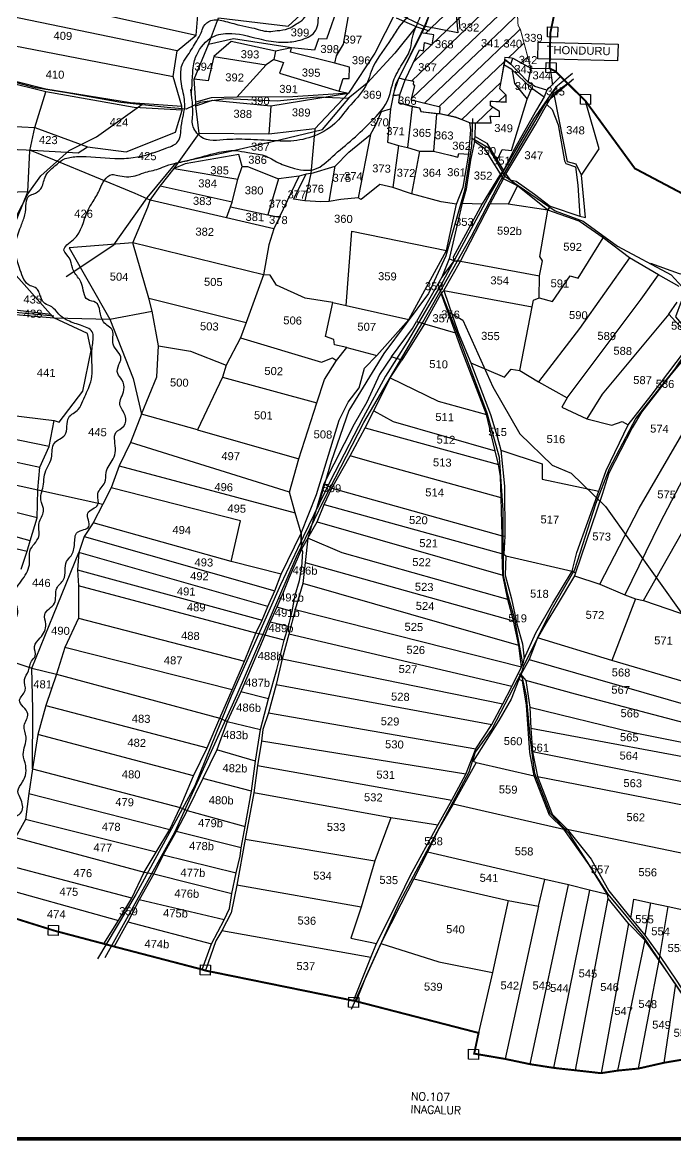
# Model space of a CAD drawing. Header units: inches. Extents: x 204541 to 226849, y 1610477 to 1619241.
# Drawn here: x 205830 to 207501, y 1610477 to 1613339 of the extents above; entities that cross this region are included whole.
import ezdxf
from ezdxf.enums import TextEntityAlignment as Align

# ---------------------------------------------------------------- set-up
doc = ezdxf.new("R2010")
doc.units = ezdxf.units.IN
doc.header["$LTSCALE"] = 15
doc.header["$MEASUREMENT"] = 0
for name, color, linetype in [('PLOT', 7, 'Continuous'), ('PLOT NO', 7, 'Continuous'), ('ROAD', 1, 'Continuous'), ('STREAM', 4, 'Continuous'), ('TEXT', 1, 'Continuous'), ('VILLAGE BOUNADRY', 5, 'Continuous'), ('VILLAGE BOUNDARY', 5, 'Continuous'), ('VILLAGE BOUNDARY STONES', 1, 'Continuous')]:
    doc.layers.add(name, color=color, linetype=linetype)
doc.styles.add('section', font='romant.shx', dxfattribs={"height": 2})
doc.styles.get("Standard").update_dxf_attribs({"font": 'arial.ttf'})
pattern_1 = [(43.6654, (203670.15, 1608672.55), (-22.09465, 23.14868), [])]

msp = doc.modelspace()

# ---------------------------------------------------------------- hatches: boundary and pattern name
at = {"layer": 'PLOT'}
h = msp.add_hatch(dxfattribs=at)
h.set_pattern_fill('ANSI31', color=11, scale=256.004327, angle=-1.3346)
h.set_pattern_definition(pattern_1)
edge = h.paths.add_edge_path()
edge.add_line((207093.9, 1613406.1), (207077.4, 1613421.7))
edge.add_line((207077.4, 1613421.7), (207004.2, 1613436.3))
edge.add_spline(control_points=[(207004.2, 1613436.3), (206994.1, 1613436.2), (206975.7, 1613436.3), (206957.5, 1613437.6), (206949.3, 1613438)], knot_values=[322.5138, 322.5138, 322.5138, 322.5138, 325.466929, 327.894276, 327.894276, 327.894276, 327.894276], degree=3, periodic=0)
edge.add_line((206949.3, 1613438), (206946.7, 1613422.7))
edge.add_line((206946.7, 1613422.7), (206946.8, 1613405.1))
edge.add_line((206946.8, 1613405.1), (207114.4, 1613281.9))
edge.add_line((207114.4, 1613281.9), (207104, 1613320.8))
edge.add_line((207104, 1613320.8), (207098.1, 1613331.5))
edge.add_line((207098.1, 1613331.5), (207093.9, 1613406.1))
h.paths.add_polyline_path([(206997.6, 1613270.6), (207055.8, 1613269.2), (207056.6, 1613300.6), (206998.4, 1613302)], flags=24)
h.paths.add_polyline_path([(207055.1, 1613269.2), (207113.3, 1613267.9), (207114, 1613299.3), (207055.8, 1613300.6)], flags=24)
h.paths.add_polyline_path([(206945.5, 1613310.7), (207003.7, 1613309.3), (207004.4, 1613340.7), (206946.2, 1613342.1)], flags=24)
h.paths.add_polyline_path([(207070.7, 1613367.9), (207128.8, 1613366.5), (207129.6, 1613397.9), (207071.4, 1613399.2)], flags=24)
h.paths.add_polyline_path([(207001.1, 1613380.1), (207059.3, 1613378.7), (207060, 1613410.1), (207001.8, 1613411.5)], flags=24)
h = msp.add_hatch(dxfattribs=at)
h.set_pattern_fill('ANSI31', color=11, scale=256.004327, angle=-1.3346)
h.set_pattern_definition(pattern_1)
h.paths.add_polyline_path([(207051.2, 1613168.4), (207064.5, 1613249.3), (207085.1, 1613247.3), (207130.7, 1613221.2), (207114.4, 1613281.9), (206939.3, 1613410.6), (206940.2, 1613359.2), (206944.2, 1613312), (206861.1, 1613328.5), (206852.7, 1613312.1), (206882.9, 1613307.2), (206878.2, 1613281), (206859.2, 1613287.1), (206855.9, 1613266.2), (206845.8, 1613268.7), (206809.2, 1613191.4), (206831.5, 1613187.2), (206831, 1613180.9), (206834.4, 1613176), (206824.9, 1613139.7), (206898.6, 1613122.1), (206897.9, 1613104.9), (206937.8, 1613095.9), (206974.9, 1613082), (207029.1, 1613081.3), (207027, 1613098.4), (207050.5, 1613097.8), (207050.8, 1613110.4), (207027.6, 1613125.4), (207027.3, 1613137), (207067.5, 1613134.9), (207067.9, 1613152.9)])
h.paths.add_polyline_path([(206879.9, 1613267.6), (206938.1, 1613266.3), (206938.8, 1613297.6), (206880.6, 1613299)], flags=24)
h.paths.add_polyline_path([(206837, 1613208.5), (206895.2, 1613207.2), (206895.9, 1613238.6), (206837.7, 1613239.9)], flags=24)
h.paths.add_polyline_path([(206785.5, 1613123.1), (206843.6, 1613121.8), (206844.4, 1613153.2), (206786.2, 1613154.5)], flags=9)
h.paths.add_polyline_path([(207082.9, 1613203.8), (207141.1, 1613202.5), (207141.8, 1613233.9), (207083.7, 1613235.2)], flags=9)
h.paths.add_polyline_path([(207094.1, 1613227.4), (207152.3, 1613226.1), (207153, 1613257.5), (207094.8, 1613258.8)], flags=9)
h.paths.add_polyline_path([(206997.6, 1613270.6), (207055.8, 1613269.2), (207056.6, 1613300.6), (206998.4, 1613302)], flags=24)
h.paths.add_polyline_path([(207055.1, 1613269.2), (207113.3, 1613267.9), (207114, 1613299.3), (207055.8, 1613300.6)], flags=24)
h.paths.add_polyline_path([(206935.4, 1613371), (206993.6, 1613369.6), (206994.3, 1613401), (206936.1, 1613402.4)], flags=25)
h.paths.add_polyline_path([(206945.5, 1613310.7), (207003.7, 1613309.3), (207004.4, 1613340.7), (206946.2, 1613342.1)], flags=24)
h.paths.add_polyline_path([(206891.4, 1613379.1), (206949.6, 1613377.7), (206950.3, 1613409.1), (206892.1, 1613410.5)], flags=25)
h.paths.add_polyline_path([(207070.7, 1613367.9), (207128.8, 1613366.5), (207129.6, 1613397.9), (207071.4, 1613399.2)], flags=24)
h.paths.add_polyline_path([(207001.1, 1613380.1), (207059.3, 1613378.7), (207060, 1613410.1), (207001.8, 1613411.5)], flags=24)
h = msp.add_hatch(dxfattribs=at)
h.set_pattern_fill('ANSI31', color=11, scale=256.004327, angle=-1.3346)
h.set_pattern_definition(pattern_1)
h.paths.add_polyline_path([(206940.2, 1613359.2), (206939.3, 1613410.6), (206928.7, 1613418.4), (206893.7, 1613419.2), (206878.9, 1613377.5), (206877.8, 1613374.8), (206861.1, 1613328.5), (206944.2, 1613312)])
h.paths.add_polyline_path([(206887.8, 1613338.5), (206946, 1613337.2), (206946.7, 1613368.6), (206888.5, 1613369.9)], flags=9)
h.paths.add_polyline_path([(206891.4, 1613379.1), (206949.6, 1613377.7), (206950.3, 1613409.1), (206892.1, 1613410.5)], flags=9)

# ---------------------------------------------------------------- linework, layer by layer
for points in [[(205538.8, 1613469.5), (206275, 1613305.8)], [(206950.1, 1613321.2), (206946.8, 1613357.3), (206946.7, 1613422.7), (206949.3, 1613438.1), (206995.7, 1613437.9), (207077.4, 1613421.7), (207093.9, 1613406.1), (207110.9, 1613398.7), (207197, 1613391.2)], [(206226.6, 1613265.6), (205524.2, 1613412.1)], [(206668.9, 1613379.7), (206639.9, 1613386), (206608.1, 1613295.6), (206587.9, 1613296.4), (206577.8, 1613267.7), (206518.3, 1613273.5), (206370.5, 1613297), (206306.1, 1613282.5)], [(206629.7, 1613234.1), (206633.6, 1613252.8), (206651.4, 1613282.9), (206668.9, 1613379.7)], [(206784.8, 1613363.7), (206859.1, 1613328.2), (206878.9, 1613377.5)], [(205055.5, 1613279.2), (205138, 1613304.9), (205168.6, 1613312.1), (205231.8, 1613318.4), (205280, 1613323.4), (205385.4, 1613304.9), (205484.2, 1613252.2), (205663.4, 1613225.7), (205890.6, 1613169), (206106.9, 1613133.8), (206237.8, 1613124.3), (206216.2, 1613200.3), (206226.6, 1613265.6), (206275, 1613305.8), (206279.2, 1613357.2)], [(205804.9, 1612604), (205902.2, 1612592.3), (205910.7, 1612582.4), (206053.9, 1612579.6), (206162.5, 1612599.5), (206154, 1612633.3), (206112.8, 1612774.9), (206151.1, 1612866.1), (206157, 1612883.5), (206183, 1612919.9), (206218.9, 1612964.6), (206282.2, 1613054.2), (206273.9, 1613125.2), (206274.1, 1613134.5), (206269.6, 1613193.6), (206306.1, 1613282.5), (206332.1, 1613350.3), (206510.5, 1613328.8), (206551.3, 1613366.7)], [(206784.8, 1613363.7), (206731.5, 1613259.9), (206664.7, 1613157.4), (206578.3, 1613066.5), (206567.7, 1612951.9), (206556.1, 1612950.7), (206538.5, 1612945.5), (206485.3, 1612938.6), (206458.1, 1612846.4), (206488.2, 1612840.4), (206538.5, 1612945.5)], [(206940.2, 1613359.2), (206944.2, 1613312), (206861.1, 1613328.5)], [(205506.8, 1613337.5), (206216.2, 1613200.3)], [(206897.9, 1613104.9), (206898.6, 1613122.1), (206824.9, 1613139.7), (206834.4, 1613176), (206831, 1613180.9), (206831.5, 1613187.2), (206809.2, 1613191.4), (206845.8, 1613268.7), (206855.9, 1613266.2), (206859.2, 1613287.1), (206878.2, 1613281), (206882.9, 1613307.2), (206850.6, 1613312.4), (206859.1, 1613328.2)], [(206518.3, 1613273.5), (206478, 1613264.9), (206364.7, 1613289.9), (206320.3, 1613251.6), (206305.6, 1613189.1), (206269.6, 1613193.6)], [(206850.6, 1613312.4), (206793.5, 1613196.2)], [(206478, 1613264.9), (206473.4, 1613244.1), (206454.1, 1613230), (206378.7, 1613147.7), (206313.1, 1613145.7), (206274.1, 1613134.5)], [(206640.7, 1613162.9), (206650.9, 1613195.5), (206666.3, 1613194.8), (206667.3, 1613223.8), (206629.7, 1613234.1), (206515.9, 1613262.6), (206518.3, 1613273.5)], [(206320.3, 1613251.6), (206454.1, 1613230)], [(206473.4, 1613244.1), (206498.1, 1613235.9), (206487.7, 1613208.8), (206640.7, 1613162.9), (206664.7, 1613157.4)], [(206543, 1612031.7), (206582.6, 1612130.2), (206640.7, 1612320.4), (206663.9, 1612366.8), (206691.4, 1612403.8), (206705.1, 1612454.1), (206737, 1612486.5), (206818.5, 1612578.1), (206915, 1612755.2), (206940.9, 1612873.9), (206958, 1612916.9), (206972.5, 1613001.4), (206976.9, 1613063.4), (206974.9, 1613082), (206989.4, 1613081.2), (207029.1, 1613081.3), (207027, 1613098.4), (207050.5, 1613097.8), (207050.8, 1613110.4), (207027.6, 1613125.4), (207027.3, 1613137), (207067.5, 1613134.9), (207067.9, 1613152.9), (207051.2, 1613168.4), (207065, 1613242.8), (207079.2, 1613231.4), (207085.1, 1613247.3), (207130.7, 1613221.2), (207179.1, 1613220.8)], [(207171.9, 1613165.4), (207141.3, 1613174.4), (207122.3, 1613187.5), (207079.2, 1613231.4), (207065, 1613242.8), (207065, 1613242.8), (207062.1, 1613230.9), (207082.1, 1613219), (207088.6, 1613182.2), (207121.3, 1613142.5)], [(205803.8, 1612806.3), (205844, 1612905.3), (205849.1, 1613009.8), (205861.9, 1613069.5), (205889.9, 1613160.7), (205683, 1613212.5)], [(207133.1, 1613169.3), (207080.8, 1613219.8)], [(207124, 1613184.7), (207131.5, 1613221.4)], [(207180.3, 1613221.6), (207186.2, 1613178.2)], [(207206.9, 1613200.2), (207171.9, 1613165.4), (207164.8, 1613147.8), (207145.5, 1613115.2), (207085.9, 1613009.5), (207061, 1612959.6), (207053.4, 1612951.1), (207006.4, 1612874.6), (206932.3, 1612738.2), (206934, 1612728.4), (206921.8, 1612733.4), (206903.4, 1612686.3), (206838.3, 1612573.3), (206858.9, 1612567.4), (206801, 1612474.6), (206774.7, 1612482.7), (206827.7, 1612554.9), (206838.3, 1612573.3)], [(206974.9, 1613082), (206937.8, 1613095.9), (206897.9, 1613104.9), (206889.8, 1613105.1), (206850.2, 1613110), (206847.2, 1613119.4), (206827, 1613123.1), (206793.2, 1613132.8), (206795.7, 1613153.4), (206809.2, 1613191.4), (206793.5, 1613196.2), (206784.2, 1613180.2), (206778.3, 1613152), (206795.7, 1613153.4)], [(207510.4, 1612662.6), (207457, 1612692.7), (207383.3, 1612735.8), (207315.4, 1612787.1), (207254.4, 1612830.1), (207174.3, 1612858.3), (207096.4, 1612920.4), (207060.6, 1612938), (207066.9, 1612950), (207143.4, 1613078.6), (207171.3, 1613128.9), (207188.5, 1613156.5), (207224.9, 1613182.7)], [(206239.4, 1613114.2), (206116.1, 1613120.9), (205889.9, 1613160.7)], [(206273.9, 1613125.2), (206316.8, 1613139.7), (206466.1, 1613125.6), (206664.7, 1613157.4)], [(206664.7, 1613157.4), (206521.9, 1613148.1), (206378.7, 1613147.7)], [(206778.3, 1613152), (206771.8, 1613117.5)], [(207044.3, 1612986), (207057.6, 1613013.4), (207081.3, 1613010.9), (207121, 1613142.3), (207133.1, 1613170.1), (207164.8, 1613147.8)], [(207066.9, 1612950), (207077.9, 1612935.4), (207093.3, 1612932.3), (207140.1, 1612899.3), (207180.4, 1612868.1), (207256.1, 1612843), (207270.3, 1612839.4), (207260, 1612948), (207246.4, 1612976.2), (207224.9, 1612982.2), (207191.9, 1613146.1), (207188.5, 1613156.5)], [(205397.6, 1613115.5), (205529.2, 1613086.8), (205861.9, 1613069.5), (205996.9, 1613020.3), (206095.8, 1613007.5), (206221.9, 1613058.2), (206239.4, 1613114.2), (206237.8, 1613124.3)], [(206466.1, 1613125.6), (206460.8, 1613052.7)], [(206567.7, 1612951.9), (206630.5, 1612970.5), (206665, 1613006.9), (206720.8, 1613051.5), (206734.4, 1613076.7), (206749, 1613110.8), (206771.8, 1613117.5), (206767.5, 1613071.9), (206764.1, 1613032.3), (206791.9, 1613023.6), (206815.3, 1613018.2), (206845.9, 1613009.3), (206881.5, 1613008.9), (206924.2, 1612999), (206944.3, 1612993.7), (206946.6, 1613003), (206972.5, 1613001.4)], [(206827, 1613123.1), (206815.3, 1613018.2)], [(207171.3, 1613128.9), (207185.5, 1613116), (207200.3, 1613076.6), (207216.9, 1612984.1), (207220.5, 1612977.7), (207245.3, 1612969.3), (207251, 1612922.1), (207256.1, 1612843)], [(207260, 1612948), (207305.8, 1613015), (207270.9, 1613137.2)], [(206889.8, 1613105.1), (206881.5, 1613008.9)], [(206578.3, 1613066.5), (206460.8, 1613052.7), (206282.2, 1613054.2)], [(206858.9, 1612567.4), (206901.7, 1612644.6), (206908.2, 1612652.4), (206950.9, 1612727.3), (206934, 1612728.4), (206950.9, 1612727.3), (207026.7, 1612874.1), (207060.6, 1612938), (207053.4, 1612951.1), (207012.9, 1613015.1), (206986.7, 1613033.9), (206988.1, 1613046.6), (206989.4, 1613081.2)], [(206720.8, 1613051.5), (206688.8, 1612889.3)], [(206986.7, 1613033.9), (206976.7, 1612985.8), (206965.3, 1612911.9), (206955.2, 1612875.9), (206921.8, 1612733.4)], [(206988.1, 1613046.6), (207018.1, 1613029.5), (207044.3, 1612986), (207061, 1612959.6)], [(205387.9, 1613029.3), (205840, 1613012.6), (205972.9, 1613004.6), (205996.9, 1613020.3)], [(206157, 1612883.5), (206118.5, 1612900.5), (205912.7, 1612986.1), (205849.6, 1613012.1)], [(206791.9, 1613023.6), (206778.2, 1612916)], [(206845.9, 1613009.3), (206825.6, 1612900.3)], [(206352.4, 1612838.3), (206362.7, 1612866.4), (206366.5, 1612879), (206381.1, 1612937.4), (206392.5, 1612970.1), (206384.1, 1613000.7), (206246.6, 1612977.1), (206218.9, 1612964.6), (206381.1, 1612937.4)], [(206392.5, 1612970.1), (206405.7, 1612970.3), (206485.3, 1612938.6)], [(206940.9, 1612873.9), (206901.7, 1612879.1), (206825.6, 1612900.3), (206778.2, 1612916), (206744.3, 1612923.6), (206697.2, 1612885.1), (206688.8, 1612889.3), (206645, 1612885.5), (206614.9, 1612880.1), (206594, 1612879.8), (206552.7, 1612882), (206523.6, 1612885.9), (206556.1, 1612950.7)], [(206567.7, 1612951.9), (206552.7, 1612882)], [(206614.9, 1612880.1), (206630.5, 1612970.5)], [(206366.5, 1612879), (206183, 1612919.9)], [(207096.4, 1612920.4), (207072.5, 1612873.5)], [(205844, 1612905.3), (205615.4, 1612897.2), (205375.5, 1612897.4)], [(206473.5, 1612810.8), (206352.4, 1612838.3), (206157, 1612883.5)], [(206362.7, 1612866.4), (206458.1, 1612846.4)], [(206955.2, 1612875.9), (207006.4, 1612874.6)], [(207152.2, 1612634), (207152.9, 1612690.1), (207160.5, 1612728.2), (207154.1, 1612739.5), (207174.3, 1612858.3), (207180.4, 1612868.1), (207174.3, 1612858.3), (207072.5, 1612873.5), (207026.7, 1612874.1)], [(206488.2, 1612840.4), (206473.5, 1612810.8), (206460.3, 1612769.4), (206447.3, 1612692.6), (206402.6, 1612570.3), (206388.2, 1612531.7), (206351.6, 1612461.7), (206342.4, 1612430.5), (206278.3, 1612296.3), (206135.3, 1612336.1), (206106.5, 1612263.9), (206078.1, 1612203.6), (206057.3, 1612147.2), (206035.8, 1612106), (206011.2, 1612057.6), (205987.9, 1612023.2), (205974.5, 1611981.6), (205971.4, 1611937.7), (205973.5, 1611896.5), (205974, 1611813.6), (205938.8, 1611739), (205917.2, 1611670.9), (205890.4, 1611590.6), (205869.6, 1611516.5), (205856.1, 1611428.4), (205846.6, 1611364.8), (205838.1, 1611298.8), (205813, 1611252.4)], [(206658.8, 1612614.2), (206673.3, 1612804.4), (206915, 1612755.2)], [(206447.3, 1612692.6), (206112.8, 1612774.9), (205949.9, 1612761.6), (206053.9, 1612579.6), (206113.3, 1612427.5), (206135.3, 1612336.1)], [(207102.4, 1612447.6), (207134.5, 1612611.1), (207138, 1612627.9), (207152.2, 1612634), (207185.8, 1612624.1), (207231.4, 1612689.9), (207251.4, 1612683.8), (207315.4, 1612787.1)], [(206934, 1612728.4), (206903.4, 1612686.3)], [(206950.9, 1612727.3), (207152.9, 1612690.1)], [(207383.3, 1612735.8), (207254.9, 1612555.6), (207150, 1612419)], [(205827.2, 1611939.5), (205842.4, 1611985), (205850.5, 1612012.2), (205867.9, 1612071.1), (205870.1, 1612142.4), (205875.2, 1612200.1), (205898.6, 1612253), (205911.6, 1612320), (205924.4, 1612315.4), (205984.7, 1612394.5), (206006, 1612499.2), (205996.8, 1612542.6), (205910.7, 1612582.4), (205902.2, 1612592.3), (205814.2, 1612690.6)], [(206038.2, 1610980.7), (206076.3, 1611040.4), (206110.6, 1611097.5), (206141.7, 1611164.2), (206172.3, 1611214.9), (206207.3, 1611273.3), (206233.6, 1611329.6), (206268, 1611410.2), (206303.1, 1611482.3), (206335, 1611557.7), (206367.2, 1611630.8), (206398.3, 1611704), (206427.6, 1611775.6), (206443.3, 1611808.7), (206458.2, 1611844.2), (206475.6, 1611884.3), (206492, 1611926.3), (206543, 1612031.7), (206527.7, 1612083.5), (206513.5, 1612136.2), (206537.2, 1612221.5), (206583.7, 1612365), (206602.7, 1612424.4), (206633.4, 1612473.2), (206660.1, 1612506.9), (206628.4, 1612513.6), (206627.1, 1612527), (206605.4, 1612534.7), (206624.3, 1612621.8), (206553.9, 1612633.2), (206480, 1612666.3), (206464.3, 1612691.4), (206447.3, 1612692.6)], [(207223.5, 1612377.8), (207413.3, 1612630.8), (207457, 1612692.7)], [(206154, 1612633.3), (206402.6, 1612570.3)], [(207107, 1611689.6), (207100.4, 1611743.8), (207086, 1611807.2), (207071.8, 1611861.3), (207058.9, 1611923.9), (207057.5, 1611979.5), (207057.8, 1612024.8), (207055, 1612121.9), (207052.8, 1612176.4), (207047.7, 1612207), (207039.6, 1612242.4), (207017.7, 1612335.6), (206953.4, 1612501.7), (206938.2, 1612544.6), (206901.7, 1612644.6)], [(206908.2, 1612652.4), (206945.2, 1612544.9), (206977.4, 1612467.6), (207027.4, 1612335), (207044.7, 1612278.5), (207054, 1612244.2), (207063.1, 1612152.1), (207064.3, 1612023.7), (207061.7, 1611977.8), (207067, 1611973.4), (207065.1, 1611924), (207081.1, 1611863.4), (207095.1, 1611799.3), (207109.8, 1611748.2), (207114.1, 1611709.5)], [(206908.2, 1612652.4), (207134.5, 1612611.1)], [(205805.6, 1612617.2), (205804.9, 1612604), (205803.2, 1612592.4), (205910.7, 1612582.4)], [(206624.3, 1612621.8), (206658.8, 1612614.2), (206818.5, 1612578.1)], [(206676.9, 1610834.9), (206721.8, 1610945.1), (206736, 1610981.6), (206794.7, 1611098), (206822.4, 1611154.6), (206892.9, 1611283.8), (206929.1, 1611348.4), (206964.7, 1611414.5), (206989.7, 1611479.1), (207031, 1611542.1), (207059.2, 1611594.5), (207082.5, 1611639.1), (207107, 1611689.6), (207112.3, 1611701.3), (207114.1, 1611709.5), (207143.3, 1611776.2), (207186.8, 1611851.9), (207236.4, 1611934), (207248.6, 1611981.9), (207305.1, 1612139), (207323.5, 1612192.2), (207379.4, 1612308.7), (207438.4, 1612384), (207544.8, 1612525), (207484, 1612591.6), (207505.1, 1612623.1)], [(206135.3, 1612336.1), (206173.8, 1612431.9), (206178.5, 1612510.9), (206162.5, 1612599.5)], [(207484, 1612591.6), (207313.1, 1612387), (207274.2, 1612324.3)], [(206858.9, 1612567.4), (206938.2, 1612544.6)], [(206388.2, 1612531.7), (206595.6, 1612469.5), (206623.2, 1612480.4), (206633.4, 1612473.2)], [(207558.6, 1612521.4), (207489.2, 1612437.4), (207413.4, 1612341.5), (207389.7, 1612300.8), (207330, 1612185.2), (207313.1, 1612130.3), (207245, 1611930.2), (207236.4, 1611934), (207245, 1611930.2), (207242.5, 1611922.2), (207197.7, 1611848), (207169.6, 1611802.4), (207147.8, 1611763.3), (207126.4, 1611708.1), (207105.6, 1611670), (207099.9, 1611656.7), (207080.5, 1611606.7), (207048.8, 1611552.4), (206983, 1611448.2), (206990.9, 1611444.2), (206932.1, 1611338.6), (206895.7, 1611275.4), (206866.1, 1611215), (206831.8, 1611146.7), (206798.6, 1611081.6), (206747.5, 1610981.2), (206709.4, 1610898.4), (206683.9, 1610833.4)], [(206178.5, 1612510.9), (206260.2, 1612497.5), (206351.6, 1612461.7)], [(206660.1, 1612506.9), (206737, 1612486.5)], [(206774.7, 1612482.7), (206744, 1612437.6), (206711.7, 1612366.6), (206678.9, 1612310.2), (206601.1, 1612158.1), (206560.7, 1612018.9), (206544.5, 1611990.9), (206543, 1612031.7), (206544.5, 1611990.9), (206512.6, 1611918.1), (206497.1, 1611879.3), (206481.1, 1611841.7), (206463.8, 1611804.3), (206450.7, 1611770.3), (206420.9, 1611699.2), (206389.4, 1611625.3), (206354.3, 1611549.7), (206327.8, 1611477.2), (206291.8, 1611403.4), (206251.5, 1611321.9), (206224, 1611268), (206190.7, 1611208.1), (206166.9, 1611159.7), (206128.9, 1611093.3), (206099.8, 1611036.5), (206065.1, 1610973.4)], [(206560.7, 1612018.9), (206584.1, 1612060.5), (206602.5, 1612105.1), (206622, 1612146.7), (206669, 1612229.4), (206707, 1612301.3), (206729.2, 1612344.2), (206771.3, 1612428.8), (206801, 1612474.6)], [(206977.4, 1612467.6), (207063.2, 1612430.8), (207080.1, 1612451.3), (207102.4, 1612447.6), (207150, 1612419), (207223.5, 1612377.8), (207209.8, 1612353.7), (207274.2, 1612324.3), (207338.1, 1612308), (207364.5, 1612317.3), (207379.4, 1612308.7)], [(206342.4, 1612430.5), (206583.7, 1612365)], [(207307.2, 1611900.8), (207407.6, 1612095.2), (207614.3, 1612450.1), (207614.3, 1612450.1)], [(206771.3, 1612428.8), (206894, 1612368.9), (207017.7, 1612335.6)], [(205479, 1612389), (205757.5, 1612338.9), (205911.6, 1612320)], [(207646.3, 1612399.5), (207540.3, 1612208.6), (207461, 1612057.2), (207371.2, 1611873.7)], [(205898.6, 1612253), (205422.7, 1612350.5)], [(206729.2, 1612344.2), (206779, 1612317.6), (207039.6, 1612242.4)], [(207419.2, 1611858.8), (207598.7, 1612176.6), (207682.5, 1612350.9)], [(205369.5, 1612309.9), (205875.2, 1612200.1)], [(206278.3, 1612296.3), (206537.2, 1612221.5)], [(206707, 1612301.3), (207047.7, 1612207)], [(205307.3, 1612266.2), (205870.1, 1612142.4), (206035.8, 1612106)], [(206513.5, 1612136.2), (206106.5, 1612263.9)], [(207054, 1612244.2), (207159.8, 1612208.6), (207159.6, 1612169.7), (207305.1, 1612139)], [(205867.9, 1612071.1), (205275.6, 1612218.5), (205239.3, 1612228.2)], [(206078.1, 1612203.6), (206527.7, 1612083.5)], [(207055, 1612121.9), (206719.1, 1612214.5), (206669, 1612229.4)], [(205850.5, 1612012.2), (205528.3, 1612101.4), (205174.5, 1612179.4)], [(205119.7, 1612154.9), (205842.4, 1611985)], [(206364.2, 1611958.7), (206388.2, 1612063.1), (206057.3, 1612147.2)], [(206601.1, 1612158.1), (206622, 1612146.7), (207057.8, 1612024.8), (207064.3, 1612023.7)], [(206602.5, 1612105.1), (207061.7, 1611977.8)], [(206584.1, 1612060.5), (207058.9, 1611923.9)], [(206492, 1611926.3), (206364.2, 1611958.7), (206011.2, 1612057.6)], [(205987.9, 1612023.2), (206475.6, 1611884.3)], [(206560.7, 1612018.9), (206560.7, 1612018.9), (206553.2, 1611956.2), (206547.2, 1611902.6), (206528.2, 1611836.1), (206511.5, 1611773), (206494.5, 1611709.9), (206479.1, 1611644.2), (206460, 1611571.3), (206445, 1611529.2), (206442, 1611499), (206432, 1611437), (206422, 1611367.3), (206400.3, 1611248.3), (206378.4, 1611130.5), (206364.1, 1611060.2), (206340.8, 1611013.6), (206325.3, 1610988.4), (206298.7, 1610912)], [(207071.8, 1611861.3), (206647.9, 1611981.2), (206560.7, 1612018.9)], [(205856.1, 1611428.4), (205857.2, 1611580.7), (205854.3, 1611686.3), (205910.3, 1611822.2), (205974.5, 1611981.6)], [(206458.2, 1611844.2), (205974.5, 1611981.6)], [(206290.1, 1610914.7), (206314.4, 1610980.2), (206346.5, 1611041.5), (206359.8, 1611070.5), (206366.4, 1611108.9), (206376.8, 1611162.4), (206387.3, 1611204.4), (206390, 1611226.5), (206399.9, 1611281.1), (206415.9, 1611371.5), (206426.9, 1611448.2), (206439.2, 1611529.1), (206459.7, 1611607.9), (206480.7, 1611682.3), (206500.2, 1611757.3), (206510.9, 1611793.4), (206520.6, 1611831.1), (206528.1, 1611872.4), (206539.1, 1611910.1), (206545, 1611944.7), (206547.2, 1611984.8), (206544.5, 1611990.9)], [(207067, 1611973.4), (207236.4, 1611934)], [(206553.2, 1611956.2), (207086, 1611807.2)], [(205971.4, 1611937.7), (206443.3, 1611808.7)], [(207245, 1611930.2), (207242.5, 1611922.2), (207307.2, 1611900.8), (207371.2, 1611873.7), (207398.5, 1611863.6), (207419.2, 1611858.8), (207511, 1611827.6), (207559.4, 1611811.1), (207603.8, 1611797.5), (207720.5, 1611733.7), (207805.8, 1611685.8), (207786.3, 1611624.3), (207700.5, 1611641.6)], [(206500.2, 1611757.3), (206450.7, 1611770.3), (206427.6, 1611775.6), (205973.5, 1611896.5)], [(207100.4, 1611743.8), (206547.2, 1611902.6)], [(207398.5, 1611863.6), (207337.9, 1611705.9)], [(206520.6, 1611831.1), (206481.1, 1611841.7)], [(206528.2, 1611836.1), (207107, 1611689.6)], [(205974, 1611813.6), (206398.3, 1611704)], [(206463.8, 1611804.3), (206510.9, 1611793.4)], [(207082.5, 1611639.1), (206511.5, 1611773)], [(207535.2, 1611647.4), (207337.9, 1611705.9), (207147.8, 1611763.3)], [(205763.4, 1611715.7), (205854.3, 1611686.3), (205917.2, 1611670.9)], [(206367.2, 1611630.8), (205938.8, 1611739)], [(206494.5, 1611709.9), (207059.2, 1611594.5)], [(207126.4, 1611708.1), (207538.6, 1611589.5)], [(205917.2, 1611670.9), (206335, 1611557.7), (206354.3, 1611549.7), (206439.2, 1611529.1)], [(207105.6, 1611670), (207117.6, 1611654.3), (207128, 1611586.4), (207130.9, 1611531.7), (207135.3, 1611471.8), (207147.8, 1611409.1), (207184.9, 1611312.7), (207224.1, 1611273.9), (207214.9, 1611274), (207224.1, 1611273.9), (207285.1, 1611196.9), (207330.3, 1611116), (207386.9, 1611045.7), (207422, 1611002.9), (207459.6, 1610950.3), (207504.1, 1610884.9), (207567.3, 1610787.3), (207611.7, 1610732.3), (207636.5, 1610686.3)], [(206479.1, 1611644.2), (207031, 1611542.1)], [(207629, 1610686.1), (207601, 1610733.7), (207564.6, 1610781.7), (207500.4, 1610877.9), (207459.1, 1610938), (207422.7, 1610989.8), (207380.3, 1611032.8), (207328.3, 1611096.6), (207326.6, 1611106.7), (207280.1, 1611182.9), (207214.9, 1611274), (207178.8, 1611309.6), (207139.4, 1611410.8), (207128.5, 1611470.2), (207119.3, 1611591.5), (207109.1, 1611653.5), (207099.9, 1611656.7)], [(207523, 1611546.4), (207244.9, 1611619.4), (207117.6, 1611654.3)], [(206459.7, 1611607.9), (206389.4, 1611625.3)], [(205890.4, 1611590.6), (206303.1, 1611482.3)], [(206460, 1611571.3), (206989.7, 1611479.1)], [(207128, 1611586.4), (207393.5, 1611521.4), (207654.2, 1611468.9)], [(206268, 1611410.2), (205869.6, 1611516.5)], [(207643, 1611436.4), (207130.9, 1611531.7)], [(206964.7, 1611414.5), (206442, 1611499)], [(206426.9, 1611448.2), (206327.8, 1611477.2)], [(207620.4, 1611374.3), (207135.3, 1611471.8)], [(205856.1, 1611428.4), (206233.6, 1611329.6)], [(206432, 1611437), (206929.1, 1611348.4)], [(206990.9, 1611444.2), (207139.4, 1611410.8)], [(206415.9, 1611371.5), (206291.8, 1611403.4)], [(207147.8, 1611409.1), (207597.7, 1611320.6)], [(205846.6, 1611364.8), (206207.3, 1611273.3)], [(206892.9, 1611283.8), (206772.4, 1611302.6), (206422, 1611367.3)], [(206233.6, 1611329.6), (206251.5, 1611321.9)], [(206251.5, 1611321.9), (206399.9, 1611281.1)], [(206932.1, 1611338.6), (207214.9, 1611274)], [(206172.3, 1611214.9), (205838.1, 1611298.8)], [(206772.4, 1611302.6), (206731.6, 1611192.6), (206696.4, 1611074.7), (206670.7, 1610994.6), (206736, 1610981.6)], [(206390, 1611226.5), (206224, 1611268)], [(207224.1, 1611273.9), (207577.6, 1611200.3)], [(205813, 1611252.4), (206141.7, 1611164.2)], [(206400.3, 1611248.3), (206731.6, 1611192.6)], [(206190.7, 1611208.1), (206376.8, 1611162.4)], [(207326.6, 1611106.7), (207280.9, 1611117.8), (207227.5, 1611131.2), (207166.6, 1611144.8), (206866.1, 1611215)], [(206110.6, 1611097.5), (205774.5, 1611186)], [(206141.7, 1611164.2), (206166.9, 1611159.7), (206366.4, 1611108.9)], [(206831.8, 1611146.7), (207073, 1611091.3), (207150.7, 1611076.6), (207166.6, 1611144.8)], [(205733.3, 1611135.3), (206076.3, 1611040.4)], [(206696.4, 1611074.7), (206378.4, 1611130.5)], [(207129.3, 1610672.3), (207227.5, 1611131.2)], [(207280.9, 1611117.8), (207189, 1610663)], [(206346.5, 1611041.5), (206128.9, 1611093.3)], [(207073, 1611091.3), (207033, 1610907.3), (206997.1, 1610752.4)], [(207245.1, 1610656.7), (207328.3, 1611096.6)], [(207386.9, 1611045.7), (207394.4, 1611094.6), (207437, 1611085.3), (207482.3, 1611076.4), (207536.6, 1611064.3), (207555, 1611060.9), (207602.2, 1611049.5), (207600.5, 1611029.3), (207591.4, 1610955.1), (207576.8, 1610865.2), (207567.3, 1610787.3)], [(207437, 1611085.3), (207422, 1611002.9)], [(207150.7, 1611076.6), (207064.7, 1610685.9)], [(207406.3, 1610661.3), (207459.1, 1610938), (207482.3, 1611076.4)], [(206099.8, 1611036.5), (206314.4, 1610980.2)], [(207380.3, 1611032.8), (207310.3, 1610649.4)], [(206721.8, 1610945.1), (206340.8, 1611013.6)], [(206747.5, 1610981.2), (206895.6, 1610934.4), (207033, 1610907.3)], [(207422.7, 1610989.8), (207352.1, 1610655.9)], [(207500.4, 1610877.9), (207471, 1610676)]]:
    msp.add_lwpolyline(points, dxfattribs=at)
at = {"layer": 'PLOT', "color": 11, "const_width": 2.56}
for points in [[(206893.7, 1613419.2), (206861.1, 1613328.5), (206793.5, 1613196.2), (206778.3, 1613152), (206795.7, 1613153.4), (206793.2, 1613132.8), (206847.2, 1613119.4), (206850.2, 1613110), (206897.9, 1613104.9), (206937.8, 1613095.9), (206974.9, 1613082), (207029.1, 1613081.3), (207027, 1613098.4), (207050.5, 1613097.8), (207050.8, 1613110.4), (207027.6, 1613125.4), (207027.3, 1613137), (207067.5, 1613134.9), (207067.9, 1613152.9), (207051.2, 1613168.4), (207064.5, 1613249.3)], [(206793.2, 1613132.8), (206827, 1613123.1), (206847.2, 1613119.4), (206850.2, 1613110), (206889.8, 1613105.1), (206897.9, 1613104.9), (206937.8, 1613095.9), (206974.9, 1613082), (207029.1, 1613081.3), (207027, 1613098.4), (207050.5, 1613097.8), (207050.8, 1613110.4), (207027.6, 1613125.4), (207027.3, 1613137), (207067.5, 1613134.9), (207067.9, 1613152.9), (207051.2, 1613168.4), (207064.5, 1613249.3), (207085.1, 1613247.3), (207130.7, 1613221.2), (207104, 1613320.8), (207098.1, 1613331.5), (207093.9, 1613406.1)]]:
    msp.add_lwpolyline(points, dxfattribs=at)
at = {"layer": 'PLOT', "color": 11}
msp.add_lwpolyline([(207149.6, 1613288), (207353.8, 1613283.3), (207352.8, 1613240.7), (207148.6, 1613245.5)], close=True, dxfattribs=at)
at = {"layer": 'ROAD'}
for points in [[(206786.6, 1613350.1), (206838.9, 1613327.4), (206871.1, 1613317.4)], [(206838.2, 1613329.2), (206783.2, 1613259.8), (206712.4, 1613183.1), (206663.6, 1613144.1), (206583.7, 1613147.4), (206481.8, 1613137.3), (206350.4, 1613143.3), (206284.9, 1613133.8), (206249.5, 1613116.9), (206200.6, 1613121), (206082.3, 1613133.4), (205943.9, 1613158.7), (205863.5, 1613170.9), (205716.8, 1613209.8), (205591.9, 1613229.6), (205493.9, 1613246.3), (205399.3, 1613292), (205314.7, 1613316), (205257.9, 1613317), (205163.5, 1613305.1), (205006.5, 1613260.2)], [(207237.4, 1613207.7), (207193.5, 1613172.3), (207137.7, 1613091.1), (207026.2, 1612899.1), (206906.1, 1612675.7), (206815.2, 1612521.8), (206759.2, 1612433.1), (206702.3, 1612327.5), (206617.1, 1612164.8), (206548.6, 1612022.4), (206490.1, 1611899), (206364.4, 1611614.7), (206271, 1611384.7), (206120.4, 1611107), (206022.6, 1610941.9)], [(206041.8, 1610945.6), (206219.8, 1611266), (206380, 1611618.5), (206531.3, 1611971.1), (206600.4, 1612114.1), (206703.3, 1612314.7), (206854.7, 1612571.6), (206978.9, 1612791.3), (207062.3, 1612951), (207169.6, 1613134.9), (207240, 1613194.5)], [(205942.4, 1612688.3), (206064.1, 1612769.3), (206149.2, 1612889.6), (206223.4, 1612979.5), (206351.1, 1613006.8), (206487.6, 1613038.4), (206597.5, 1613064.6), (206668.1, 1613147.5)], [(205718.3, 1612570.5), (205757.3, 1612598.6), (205770.7, 1612612.4), (205778.3, 1612661.8), (205798.7, 1612701.5), (205798.9, 1612811.3), (205844.8, 1612900.4), (205877.7, 1612946.3), (205950.1, 1613010.7), (206019.5, 1613045.7), (206136.1, 1613128.6)], [(206981.4, 1613093.1), (206979, 1613023.1), (206961.3, 1612908.6), (206938.9, 1612830.9), (206913.4, 1612741.1), (206869.2, 1612645.1), (206754.6, 1612491.5), (206665.4, 1612345.6), (206619.8, 1612214.6), (206585.9, 1612098)], [(206978.8, 1613043.2), (207021.4, 1613018.2), (207064.4, 1612945.6), (207098.7, 1612921.1), (207193.4, 1612856.4), (207264.4, 1612829.7), (207352, 1612766), (207489.9, 1612693), (207517.7, 1612661.6)], [(208626.7, 1612184.7), (208504.8, 1612242.4), (208396.4, 1612261.3), (208259.6, 1612300), (208210.4, 1612334.9), (207969.6, 1612395.5), (207894.7, 1612401.1), (207774.1, 1612474.1), (207715.9, 1612498.6), (207643.8, 1612544.5), (207576.1, 1612614.4), (207546, 1612686.3), (207511.4, 1612695), (207437.8, 1612721.8)], [(207111, 1611693), (207089.7, 1611810.7), (207071.6, 1611874.1), (207061.1, 1611923.6), (207060.1, 1612090.6), (207050.4, 1612224.9), (207019.2, 1612338.9), (206935.2, 1612561.8), (206895, 1612666.1)], [(207515, 1612624), (207500.6, 1612585.3), (207542.2, 1612536.7)], [(204821.9, 1611984.8), (204924.4, 1612046.2), (205016.1, 1612084.2), (205096.8, 1612142.1), (205177.3, 1612189), (205302, 1612266.2), (205452.9, 1612374.2), (205700.1, 1612562.6), (205803.2, 1612597.8), (205910.5, 1612588)], [(206923.8, 1612596.4), (206957.2, 1612576.4), (207033.5, 1612405.6), (207103, 1612285.6), (207184.9, 1612205.8), (207233.5, 1612185.4), (207322, 1612099.7), (207518.9, 1611823.1), (207560, 1611806.7), (207720.2, 1611617.3), (207817.1, 1611515.6), (207852.4, 1611461.8), (207862.1, 1611422.2), (207930, 1611275.9), (207968.4, 1611149), (208037.4, 1610965.5), (208054.5, 1610952.1)], [(207548.7, 1612525.7), (207499.1, 1612452.4), (207398.9, 1612325.8), (207331.1, 1612196), (207296.4, 1612105.6), (207242.5, 1611938), (207181.5, 1611833), (207110.9, 1611689), (207107.7, 1611677.6), (207031.3, 1611529.7), (206988.6, 1611470.9), (206972, 1611419.5), (206795.3, 1611088.7), (206671.6, 1610812.6)], [(207707.2, 1610569.5), (207626.8, 1610698.4), (207525, 1610841.5), (207420.5, 1610996.4), (207328.7, 1611107.5), (207229, 1611262.8), (207181.4, 1611313.1), (207141, 1611416.1), (207129.9, 1611502.4), (207119.7, 1611615.5), (207109.1, 1611661.2), (207101.5, 1611671.6)]]:
    msp.add_lwpolyline(points, dxfattribs=at)
at = {"layer": 'STREAM'}
for points in [[(207218.5, 1613444.8), (207195.1, 1613453.7), (207175.3, 1613464.2), (207154.3, 1613464.7), (207141.6, 1613464.4), (207130.2, 1613468.4), (207108.6, 1613470.5), (207087.1, 1613469.9), (207035.2, 1613479.5), (207003.5, 1613475.5), (206982.6, 1613479.7), (206939.1, 1613487.5), (206915.6, 1613495.4), (206869.9, 1613497), (206846.3, 1613454.5), (206835.6, 1613404.3), (206830.3, 1613378.1), (206793.9, 1613328), (206773.7, 1613296.4), (206727.7, 1613225.6), (206707, 1613174), (206664.8, 1613121.4), (206629.1, 1613079.7), (206570.4, 1613045.8), (206509.6, 1613034.6), (206482.8, 1613035.2), (206414.2, 1613038.8), (206352.8, 1613038.6), (206286.5, 1613046), (206266.1, 1613075.1), (206266.2, 1613114.6), (206260.7, 1613164.3), (206261.3, 1613158.2), (206265.9, 1613209.4), (206273.5, 1613249.5), (206310.9, 1613298.3), (206355.7, 1613310.7), (206434.5, 1613297.1), (206485.6, 1613288.3), (206524.4, 1613289.9), (206546.4, 1613295.3), (206574.5, 1613310.6), (206582.3, 1613322.2), (206587.6, 1613367.5), (206590.4, 1613413.6), (206580.9, 1613475.2), (206547.7, 1613533.2), (206514.5, 1613591.6), (206519.6, 1613626), (206542, 1613686.8), (206551.1, 1613716.9), (206588.1, 1613749.6), (206673.8, 1613781.3), (206726.5, 1613806.9), (206823.5, 1613816.5), (206881.2, 1613835.3), (206959.3, 1613881.1), (207000.4, 1613913.7), (207012.7, 1613936.2), (207009.5, 1613980.8), (206996.2, 1614020.6), (206992.1, 1614061.9), (206987.2, 1614106.6), (206976.7, 1614161.4), (206970.8, 1614196.9), (206972.6, 1614238), (206962.4, 1614267.7), (206966.8, 1614347.1), (206973, 1614399.1), (206986.6, 1614441.6), (207010.8, 1614503.3), (207030.9, 1614537.3), (207063.5, 1614564.3), (207098.4, 1614579.4), (207130.8, 1614597.2), (207145.3, 1614606.1), (207153.4, 1614661.9), (207155.5, 1614714), (207165.6, 1614786.1), (207244.6, 1614781.7), (207264, 1614785.4), (207309.1, 1614807.9), (207348.5, 1614835.6), (207384.7, 1614875.9), (207415.8, 1614910.5), (207437.5, 1614938.6), (207462.1, 1614948.1)], [(205654.4, 1611096.8), (205648.1, 1611118), (205653.9, 1611139.9), (205661.4, 1611147.6), (205669, 1611158.4), (205681.9, 1611195.9), (205689.4, 1611221.4), (205708.6, 1611236.7), (205719, 1611253.8), (205723.4, 1611282.6), (205732.3, 1611305.5), (205748, 1611327.1), (205750.7, 1611350.2), (205752.3, 1611372.7), (205759.2, 1611395.7), (205781.4, 1611411.1), (205778.2, 1611454), (205786.9, 1611501.7), (205773.1, 1611526.3), (205788.4, 1611568.8), (205766.5, 1611599.5), (205771.3, 1611626.3), (205776.7, 1611642.9), (205771.4, 1611667.4), (205776.6, 1611708.4), (205783.6, 1611723.3), (205786, 1611754.3), (205786.6, 1611779.5), (205818.8, 1611826.4), (205809, 1611872.8), (205830.9, 1611913.4), (205848.7, 1611956.6), (205849.4, 1611985.1), (205872.1, 1612023.2), (205872.9, 1612057.6), (205884.5, 1612087.6), (205877.7, 1612117.1), (205884.5, 1612157.2), (205886.7, 1612180.7), (205904.5, 1612223.9), (205912.2, 1612262.2), (205938.7, 1612282.6), (205949, 1612327.6), (205973, 1612348.1), (205985.3, 1612370.4), (206003, 1612412), (206008.7, 1612440.4), (206007.9, 1612476.5), (206009.6, 1612512.6), (206008.7, 1612547), (205978.9, 1612563.7), (205942.2, 1612577.9), (205923.2, 1612591.8), (205905.2, 1612610.7), (205887.7, 1612619.5), (205873.3, 1612646.7), (205866.8, 1612657.8), (205850.2, 1612664.9), (205824.8, 1612704.7), (205812.8, 1612768.8), (205823.9, 1612810.5), (205834.6, 1612838.8), (205839.5, 1612868.9), (205845.1, 1612892.3), (205857.9, 1612899.5), (205877.5, 1612912.5), (205888.3, 1612942.5), (205913.3, 1612971.3), (205936.4, 1612988.4), (205968.5, 1612995.2), (206066.6, 1612990.4), (206113.7, 1612992.6), (206200, 1613017.5), (206228.1, 1613033.6), (206236.7, 1613072.4), (206245.6, 1613130.1), (206238.2, 1613175.6), (206235.4, 1613200), (206240.4, 1613234.3), (206253.5, 1613255), (206276.2, 1613291.4), (206287.6, 1613312.1), (206293.9, 1613327.9), (206312.7, 1613343.4), (206344.6, 1613342.7), (206386.3, 1613331.6), (206417.3, 1613325), (206460.7, 1613315.6), (206481.8, 1613317.6), (206510.5, 1613322.9), (206527.5, 1613332.5), (206542, 1613341.4), (206562.3, 1613371.5), (206551.5, 1613413.8), (206535.7, 1613456.1), (206518.5, 1613511.9), (206499.5, 1613561.9), (206499.4, 1613595.4), (206493.6, 1613632.5), (206474.7, 1613652.3), (206473.8, 1613685.9), (206463.8, 1613727.7), (206434.2, 1613824.9), (206436.1, 1613872.7), (206450.7, 1613920.2), (206463.9, 1613949.3), (206481.4, 1613979.1), (206521.3, 1614029.4), (206536.8, 1614048.3), (206545.6, 1614064.1)], [(205700.7, 1611071.1), (205697.8, 1611090.5), (205702.5, 1611115.6), (205712.8, 1611122.9), (205725.6, 1611131.9), (205733.1, 1611162.8), (205755.7, 1611193.4), (205761.6, 1611196.6), (205763.8, 1611220.1), (205783.6, 1611238.9), (205801.1, 1611266.2), (205808.7, 1611303), (205825.8, 1611315.2), (205827.4, 1611348), (205818.7, 1611370.9), (205831, 1611395), (205838.1, 1611411.3), (205838.7, 1611436.5), (205832.7, 1611465.2), (205839.6, 1611509.6), (205835.2, 1611539.1), (205844.3, 1611569.1), (205823.3, 1611604.1), (205837.3, 1611628.9), (205835.5, 1611656.7), (205846.1, 1611679.2), (205853.4, 1611704.2), (205862.9, 1611716.6), (205861, 1611741), (205875.8, 1611763.3), (205890.1, 1611798.7), (205887.3, 1611823.2), (205912.3, 1611852), (205918.3, 1611890.5), (205935.6, 1611912.8), (205943.4, 1611958.8), (205954.7, 1611973.7), (205963.8, 1612003.7), (205971.2, 1612033.8), (206000.2, 1612048.3), (205997.6, 1612082.8), (206023.3, 1612104), (206023.2, 1612132.3), (206041.5, 1612161.3), (206044.6, 1612186.4), (206062.3, 1612222.1), (206068.6, 1612243), (206069.7, 1612289.2), (206089.4, 1612305.5), (206093.4, 1612332.3), (206079.8, 1612360.4), (206089.9, 1612397.9), (206084.6, 1612424.1), (206074.1, 1612440.3), (206077.1, 1612462.9), (206082.5, 1612477.9), (206062.3, 1612515.1), (206060.6, 1612550.4), (206037.5, 1612572), (206017.7, 1612622), (205997.6, 1612629.2), (205981.8, 1612670.7), (205964.7, 1612697.2), (205958.3, 1612710.8), (205950.5, 1612735.3), (205936.7, 1612755.8), (205960.9, 1612783), (205996.2, 1612853.9), (206011.1, 1612880.4), (206028.7, 1612912), (206040.2, 1612935.2), (206059.8, 1612949.1), (206074.1, 1612947), (206118.6, 1612946), (206140.7, 1612953.9), (206178.8, 1612963.9), (206198.3, 1612971.9), (206225.4, 1612978.8), (206266.8, 1612988.8), (206327.7, 1613005), (206375, 1613010.6), (206406.8, 1613005.7), (206448.7, 1612998), (206485.2, 1612979.5), (206526.1, 1612965.1), (206557.1, 1612960.2), (206578.2, 1612963), (206623.5, 1612995.6), (206675.9, 1613040.6), (206724.4, 1613087.1), (206762.6, 1613134.9), (206781.6, 1613194.1), (206805.3, 1613237.3), (206822.9, 1613272.1), (206827.8, 1613299.8), (206836.8, 1613326.4), (206860, 1613384.7), (206870.8, 1613411.4), (206882, 1613427.1), (206910.9, 1613437.3), (206973.9, 1613436.7), (207079, 1613432.6), (207133.4, 1613422.9), (207161.1, 1613420.6), (207178.6, 1613414.3), (207201.2, 1613408.7), (207222.3, 1613410.7)]]:
    msp.add_spline(points, degree=3, dxfattribs=at)
at = {"layer": 'VILLAGE BOUNADRY', "const_width": 9}
msp.add_lwpolyline([(204545.7, 1618728.4), (209732.2, 1618728.4), (209732.2, 1610481.2), (204545.7, 1610481.2)], close=True, dxfattribs=at)
at = {"layer": 'VILLAGE BOUNDARY', "const_width": 5}
for points in [[(207197, 1613391.2), (207180.5, 1613310.7), (207179.1, 1613220.8), (207194.2, 1613213.5), (207206.9, 1613200.2), (207224.9, 1613182.7), (207270.9, 1613137.2), (207396.8, 1612964.9), (207533.1, 1612892.8)], [(207555, 1610690.3), (207471, 1610676), (207406.3, 1610661.3), (207352.1, 1610655.9), (207310.3, 1610649.4), (207245.1, 1610656.7), (207189, 1610663), (207129.3, 1610672.3), (207064.7, 1610685.9), (206985.9, 1610699.4), (206997.1, 1610752.4), (206683.9, 1610833.4), (206676.9, 1610834.9), (206298.7, 1610912), (206290.1, 1610914.7), (206065.1, 1610973.4), (206038.2, 1610980.7), (205912.4, 1611014), (205710.3, 1611077.3)]]:
    msp.add_lwpolyline(points, dxfattribs=at)
at = {"layer": 'VILLAGE BOUNDARY STONES'}
for points in [[(207173.8, 1613327.1), (207199.4, 1613326.5), (207198.8, 1613300.8), (207173.2, 1613301.4)], [(207170.1, 1613236), (207195.8, 1613235.4), (207195.2, 1613209.8), (207169.5, 1613210.4)], [(207258, 1613154.9), (207283.6, 1613154.3), (207283, 1613128.7), (207257.4, 1613129.3)], [(205896.9, 1611028), (205922.6, 1611027.4), (205922, 1611001.8), (205896.3, 1611002.4)], [(206285.6, 1610926.3), (206311.2, 1610925.7), (206310.6, 1610900.1), (206285, 1610900.7)], [(206665.4, 1610843.7), (206691, 1610843.1), (206690.4, 1610817.5), (206664.8, 1610818.1)], [(206971.7, 1610710.7), (206997.3, 1610710.1), (206996.7, 1610684.5), (206971.1, 1610685.1)]]:
    msp.add_lwpolyline(points, close=True, dxfattribs=at)

# ---------------------------------------------------------------- texts
at = {"layer": 'PLOT NO'}
for s, p in [('399', (206540.3, 1613312.9)), ('332', (206975, 1613325.8)), ('409', (205933.8, 1613304.4)), ('397', (206675.2, 1613294.7)), ('368', (206909.4, 1613282.8)), ('341', (207027.1, 1613285.7)), ('340', (207084.6, 1613284.4)), ('339', (207137.1, 1613299.1)), ('393', (206412.5, 1613257.1)), ('398', (206616.3, 1613270.5)), ('394', (206294.1, 1613225.4)), ('396', (206696.9, 1613241.6)), ('367', (206866.4, 1613223.7)), ('342', (207123.6, 1613242.6)), ('410', (205913.8, 1613205.3)), ('392', (206373.1, 1613197.9)), ('395', (206568.8, 1613210.1)), ('343', (207112.4, 1613219)), ('344', (207158.9, 1613202.9)), ('391', (206511.2, 1613168.2)), ('346', (207114, 1613175.6)), ('390', (206438.9, 1613138.1)), ('369', (206725.1, 1613153.6)), ('366', (206814.9, 1613138.3)), ('345', (207194.2, 1613162.3)), ('389', (206543.4, 1613108.2)), ('424', (206077.3, 1613083.1)), ('388', (206393.9, 1613104.6)), ('370', (206743.7, 1613083.3)), ('371', (206784.8, 1613060.3)), ('365', (206851.9, 1613056.1)), ('363', (206909.2, 1613049.5)), ('349', (207061.1, 1613068.1)), ('348', (207245, 1613062.7)), ('423', (205896.6, 1613037.8)), ('387', (206438.8, 1613020.5)), ('362', (206953.7, 1613022.8)), ('425', (206149.6, 1612996.6)), ('350', (207018.1, 1613009.9)), ('347', (207138.2, 1612998.4)), ('386', (206431.8, 1612987.1)), ('373', (206748.9, 1612964.8)), ('351', (207055.6, 1612985.2)), ('385', (206334.8, 1612960.2)), ('375', (206647.5, 1612940.7)), ('374', (206676.8, 1612945.3)), ('372', (206811.5, 1612953.6)), ('364', (206877.8, 1612953.9)), ('361', (206940.7, 1612955.1)), ('352', (207008.7, 1612946.5)), ('384', (206304, 1612926.5)), ('380', (206423, 1612908.8)), ('376', (206577.9, 1612913.1)), ('383', (206290.5, 1612881.7)), ('377', (206532.5, 1612898.3)), ('426', (205986.9, 1612849.2)), ('379', (206484.2, 1612874.7)), ('381', (206424.9, 1612840.6)), ('378', (206485, 1612833.1)), ('360', (206651.3, 1612836)), ('353', (206960.8, 1612828.2)), ('382', (206296.7, 1612802.9)), ('592b', (207076.1, 1612805.2)), ('592', (207237.6, 1612764.4)), ('504', (206077.7, 1612687.9)), ('359', (206763.9, 1612688.9)), ('354', (207051.1, 1612678.1)), ('505', (206318.7, 1612674.5)), ('358', (206883.5, 1612663.2)), ('591', (207205.1, 1612670.7)), ('435', (205856.8, 1612629.6)), ('438', (205857.7, 1612593.3)), ('356', (206925.3, 1612591.2)), ('506', (206521.5, 1612575.9)), ('357', (206902.9, 1612581.2)), ('590', (207252.3, 1612589.5)), ('503', (206308.4, 1612560.7)), ('507', (206711, 1612559.7)), ('355', (207027.4, 1612536.2)), ('589', (207324.9, 1612536.2)), ('585', (207513.2, 1612562.1)), ('588', (207365.8, 1612498)), ('510', (206894.9, 1612464)), ('441', (205891.3, 1612442.2)), ('502', (206473.1, 1612446.3)), ('587', (207416.5, 1612423.1)), ('500', (206231.7, 1612416.9)), ('586', (207474, 1612413.7)), ('501', (206446.6, 1612333)), ('511', (206910.4, 1612328.6)), ('445', (206022.3, 1612290.1)), ('508', (206599, 1612284.2)), ('515', (207045.8, 1612290.8)), ('574', (207459.8, 1612298.8)), ('512', (206913.5, 1612270.8)), ('516', (207194.8, 1612272.2)), ('497', (206363, 1612228.6)), ('513', (206904.2, 1612212.4)), ('496', (206345.2, 1612149.3)), ('509', (206622, 1612146.7)), ('514', (206884.6, 1612135.6)), ('575', (207478.1, 1612130.5)), ('495', (206378.5, 1612094.5)), ('520', (206843.2, 1612064.9)), ('517', (207179.3, 1612066.4)), ('494', (206237.9, 1612039.5)), ('573', (207311.9, 1612022.9)), ('521', (206869.4, 1612005.7)), ('493', (206294.5, 1611956.7)), ('522', (206851.4, 1611957.2)), ('446', (205878.8, 1611904.5)), ('492', (206283.1, 1611921.5)), ('491', (206249.4, 1611882.4)), ('523', (206857.9, 1611894)), ('518', (207152.7, 1611876.5)), ('489', (206275, 1611842)), ('524', (206860.3, 1611845.1)), ('572', (207294.7, 1611822.1)), ('525', (206831.5, 1611791.5)), ('519', (207097, 1611813.8)), ('490', (205927.7, 1611781.8)), ('488', (206260, 1611768.8)), ('526', (206836.4, 1611732.8)), ('571', (207470.1, 1611756.7)), ('487', (206216, 1611706)), ('527', (206816.5, 1611683.5)), ('568', (207361.5, 1611674.9)), ('481', (205882.1, 1611644.7)), ('567', (207360.5, 1611630.5)), ('528', (206797.1, 1611612.9)), ('566', (207384, 1611570.4)), ('483', (206134, 1611556.6)), ('529', (206770.7, 1611549.8)), ('565', (207382.6, 1611509.1)), ('482', (206122.8, 1611495)), ('530', (206781.8, 1611490.9)), ('560', (207085.4, 1611499.2)), ('561', (207153.4, 1611482.5)), ('564', (207381.5, 1611462)), ('480', (206108.5, 1611414.3)), ('531', (206759.5, 1611413.2)), ('563', (207391.4, 1611391.6)), ('559', (207072.7, 1611375.4)), ('479', (206091.8, 1611343.1)), ('532', (206727.9, 1611355.3)), ('562', (207399.1, 1611304.4)), ('478', (206057.6, 1611280.2)), ('533', (206632.8, 1611279.4)), ('477', (206036, 1611226.8)), ('538', (206881.9, 1611243.3)), ('558', (207113.5, 1611217.2)), ('476', (205984.9, 1611161.7)), ('557', (207308, 1611170.9)), ('556', (207429.7, 1611163.6)), ('534', (206597.9, 1611154.9)), ('535', (206767.4, 1611143.8)), ('541', (207023.7, 1611149)), ('475', (205949.3, 1611113.9)), ('474', (205917, 1611056.3)), ('536', (206557.8, 1611039.8)), ('540', (206938, 1611017.7)), ('555', (207421.5, 1611043.4)), ('554', (207462.6, 1611012.3)), ('553', (207504.3, 1610969.5)), ('537', (206555.1, 1610923.4)), ('545', (207276.9, 1610904.6)), ('542', (207077, 1610873.8)), ('539', (206881.2, 1610870.7)), ('543', (207158.8, 1610873.6)), ('544', (207204, 1610867.2)), ('546', (207332.1, 1610869.6)), ('548', (207429.8, 1610826.4)), ('547', (207368.1, 1610808.3)), ('549', (207465, 1610773.2)), ('550', (207519.7, 1610752.4))]:
    msp.add_text(s, height=20.48, rotation=358.6654, dxfattribs=at).set_placement(p, align=Align.MIDDLE_CENTER)
at = {"layer": 'PLOT NO', "color": 11}
msp.add_text('THONDURU', height=20.48, rotation=358.6654, dxfattribs=at).set_placement((207253, 1613266.8), align=Align.MIDDLE_CENTER)
at = {"layer": 'PLOT NO'}
for s, p in [('496b', (206521.3, 1611926.3)), ('492b', (206486.6, 1611857.3)), ('491b', (206475.8, 1611818.1)), ('489b', (206459.7, 1611779.1)), ('488b', (206432, 1611707.5)), ('487b', (206399.9, 1611639.3)), ('486b', (206376.9, 1611575.4)), ('483b', (206343.9, 1611505.4)), ('482b', (206341.9, 1611420.4)), ('480b', (206306.8, 1611338.4)), ('479b', (206279.5, 1611279.9)), ('478b', (206256.6, 1611221.3)), ('477b', (206234.4, 1611152.9)), ('476b', (206218.8, 1611099.5)), ('359', (206077.5, 1611054.1)), ('475b', (206189.9, 1611049.1)), ('474b', (206142.3, 1610970.5))]:
    msp.add_text(s, height=20.48, rotation=358.6654, dxfattribs=at).set_placement(p)
at = {"layer": 'TEXT', "style": 'section'}
for s, p in [('NO.107', (206823.9, 1610580)), ('INAGALUR', (206823.2, 1610546.9))]:
    msp.add_text(s, height=20.48, rotation=358.6654, dxfattribs=at).set_placement(p)

doc.saveas('drawing.dxf')
